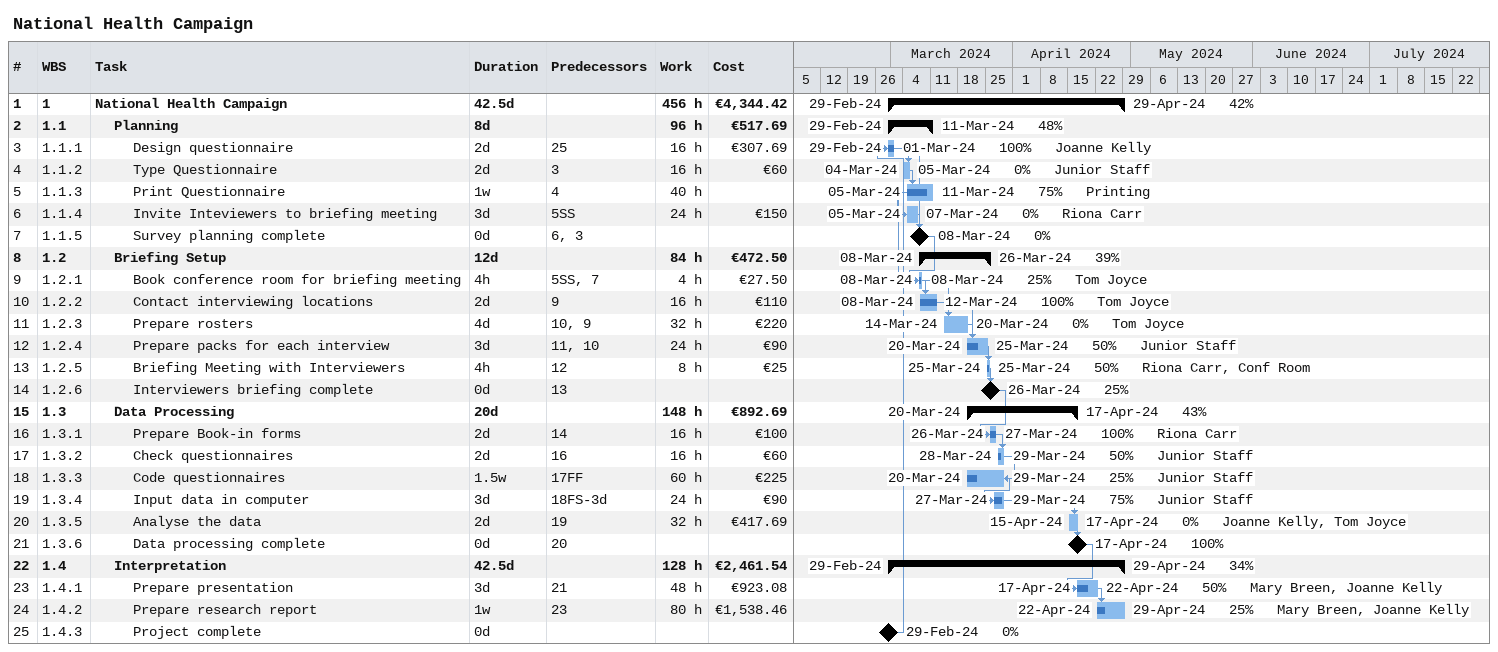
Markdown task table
National Health Campaign

| ID | WBS | Task | Duration | Start | Finish | Predecessors | Resources | % complete | Work (h) | Cost (€) |
|---|---|---|---|---|---|---|---|---|---|---|
| 1 | 1 | **National Health Campaign** | 42.5d | 2024-02-29 | 2024-04-29 |  |  | 42 | 456 | 4344.42 |
| 2 | 1.1 | **Planning** | 8d | 2024-02-29 | 2024-03-11 |  |  | 48 | 96 | 517.69 |
| 3 | 1.1.1 | Design questionnaire | 2d | 2024-02-29 | 2024-03-01 | 25 | Joanne Kelly | 100 | 16 | 307.69 |
| 4 | 1.1.2 | Type Questionnaire | 2d | 2024-03-04 | 2024-03-05 | 3 | Junior Staff | 0 | 16 | 60 |
| 5 | 1.1.3 | Print Questionnaire | 1w | 2024-03-05 | 2024-03-11 | 4 | Printing | 75 | 40 |  |
| 6 | 1.1.4 | Invite Inteviewers to briefing meeting | 3d | 2024-03-05 | 2024-03-07 | 5SS | Riona Carr | 0 | 24 | 150 |
| 7 | 1.1.5 | Survey planning complete | 0d | 2024-03-08 | 2024-03-08 | 6, 3 |  | 0 |  |  |
| 8 | 1.2 | **Briefing Setup** | 12d | 2024-03-08 | 2024-03-26 |  |  | 39 | 84 | 472.50 |
| 9 | 1.2.1 | Book conference room for briefing meeting | 4h | 2024-03-08 | 2024-03-08 | 5SS, 7 | Tom Joyce | 25 | 4 | 27.50 |
| 10 | 1.2.2 | Contact interviewing locations | 2d | 2024-03-08 | 2024-03-12 | 9 | Tom Joyce | 100 | 16 | 110 |
| 11 | 1.2.3 | Prepare rosters | 4d | 2024-03-14 | 2024-03-20 | 10, 9 | Tom Joyce | 0 | 32 | 220 |
| 12 | 1.2.4 | Prepare packs for each interview | 3d | 2024-03-20 | 2024-03-25 | 11, 10 | Junior Staff | 50 | 24 | 90 |
| 13 | 1.2.5 | Briefing Meeting with Interviewers | 4h | 2024-03-25 | 2024-03-25 | 12 | Riona Carr, Conf Room | 50 | 8 | 25 |
| 14 | 1.2.6 | Interviewers briefing complete | 0d | 2024-03-26 | 2024-03-26 | 13 |  | 25 |  |  |
| 15 | 1.3 | **Data Processing** | 20d | 2024-03-20 | 2024-04-17 |  |  | 43 | 148 | 892.69 |
| 16 | 1.3.1 | Prepare Book-in forms | 2d | 2024-03-26 | 2024-03-27 | 14 | Riona Carr | 100 | 16 | 100 |
| 17 | 1.3.2 | Check questionnaires | 2d | 2024-03-28 | 2024-03-29 | 16 | Junior Staff | 50 | 16 | 60 |
| 18 | 1.3.3 | Code questionnaires | 1.5w | 2024-03-20 | 2024-03-29 | 17FF | Junior Staff | 25 | 60 | 225 |
| 19 | 1.3.4 | Input data in computer | 3d | 2024-03-27 | 2024-03-29 | 18FS-3d | Junior Staff | 75 | 24 | 90 |
| 20 | 1.3.5 | Analyse the data | 2d | 2024-04-15 | 2024-04-17 | 19 | Joanne Kelly, Tom Joyce | 0 | 32 | 417.69 |
| 21 | 1.3.6 | Data processing complete | 0d | 2024-04-17 | 2024-04-17 | 20 |  | 100 |  |  |
| 22 | 1.4 | **Interpretation** | 42.5d | 2024-02-29 | 2024-04-29 |  |  | 34 | 128 | 2461.54 |
| 23 | 1.4.1 | Prepare presentation | 3d | 2024-04-17 | 2024-04-22 | 21 | Mary Breen, Joanne Kelly | 50 | 48 | 923.08 |
| 24 | 1.4.2 | Prepare research report | 1w | 2024-04-22 | 2024-04-29 | 23 | Mary Breen, Joanne Kelly | 25 | 80 | 1538.46 |
| 25 | 1.4.3 | Project complete | 0d | 2024-02-29 | 2024-02-29 |  |  | 0 |  |  |
